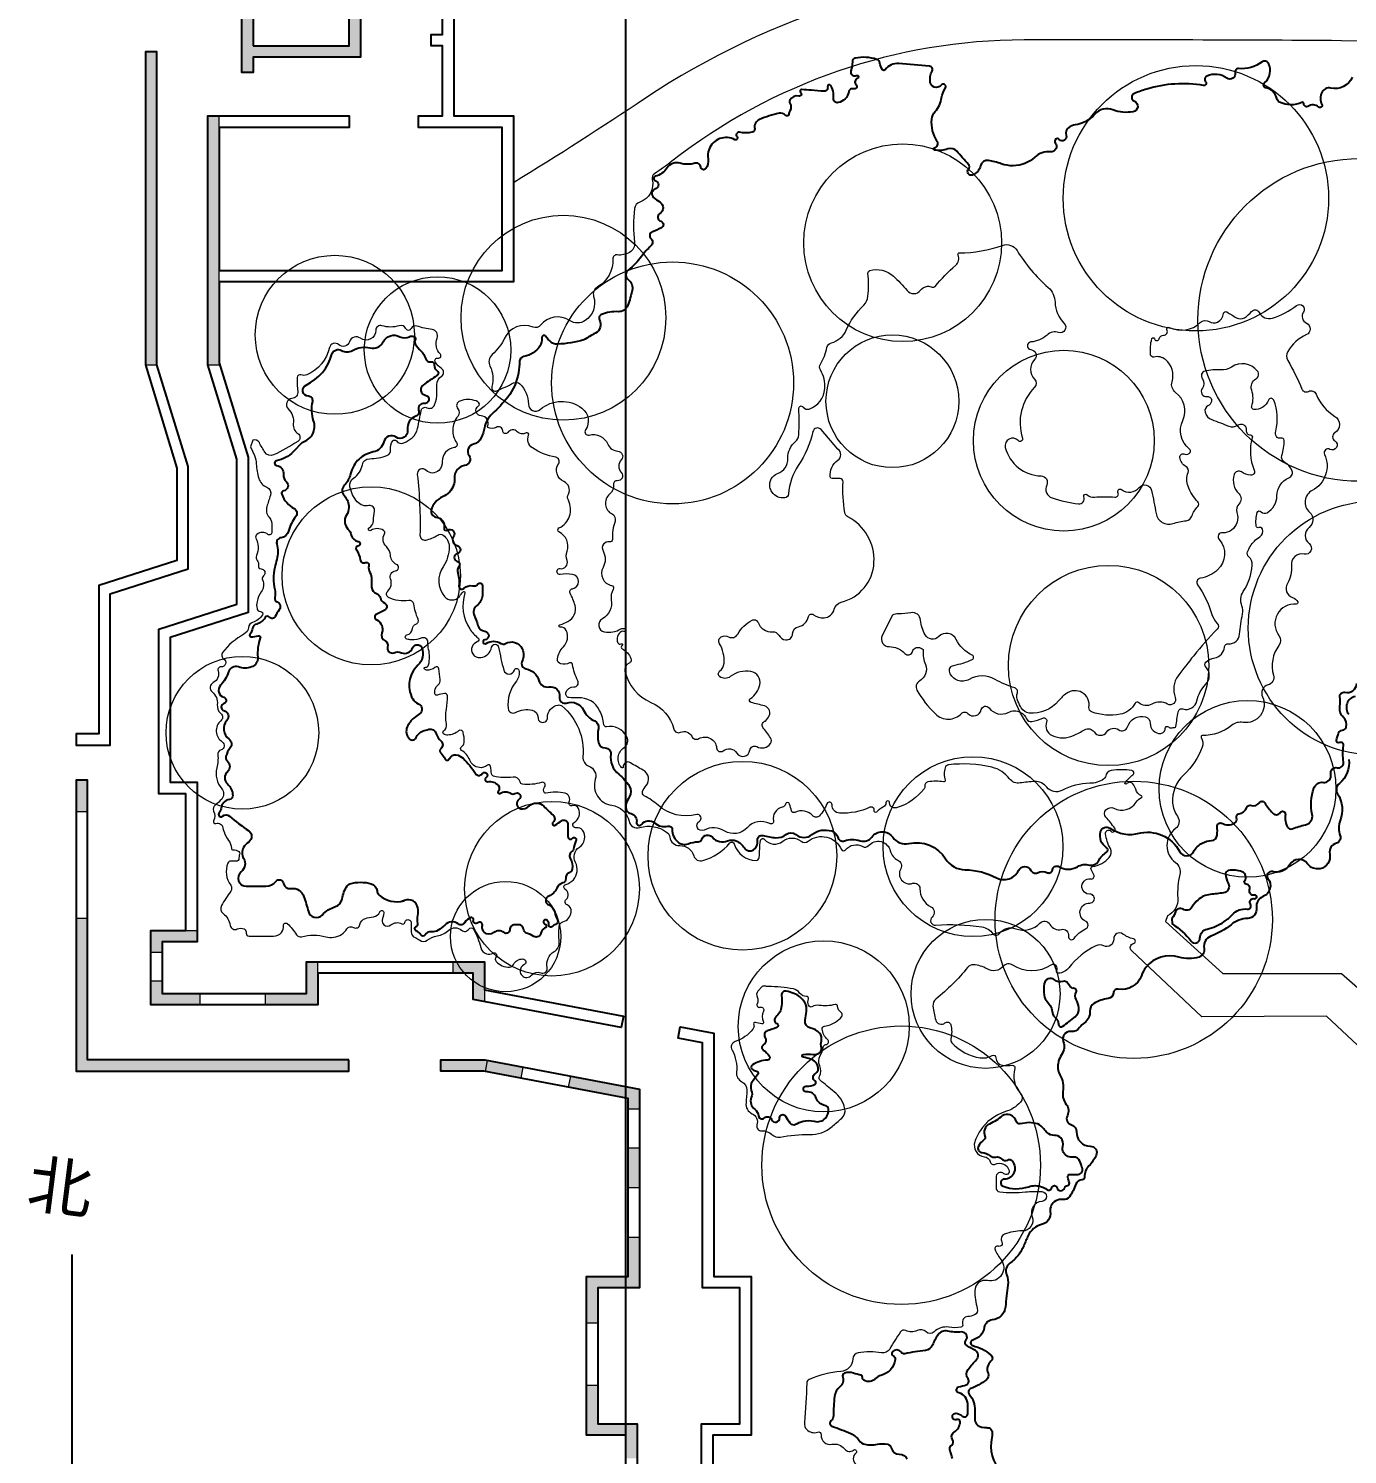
# Model space of a CAD drawing. Header units: millimetres. Extents: x 53631 to 681081, y 10060 to 293101.
# Drawn here: x 57729 to 85563, y 37081 to 67174 of the extents above; entities that cross this region are included whole.
import ezdxf

# ---------------------------------------------------------------- set-up
doc = ezdxf.new("R2010")
doc.units = ezdxf.units.MM
for name, color, linetype in [('archi', 7, 'Continuous'), ('rock', 30, 'Continuous'), ('water', 130, 'Continuous'), ('坐标系', 7, 'Continuous'), ('比例尺、指北针', 7, 'Continuous')]:
    doc.layers.add(name, color=color, linetype=linetype)
for name, color, linetype, lineweight in [('archiw', 255, 'Continuous', 0), ('plant', 90, 'Continuous', 0), ('road', 50, 'Continuous', 0)]:
    doc.layers.add(name, color=color, linetype=linetype, lineweight=lineweight)
doc.styles.get("Standard").update_dxf_attribs({"font": 'arial.ttf'})

msp = doc.modelspace()

# ---------------------------------------------------------------- hatches: boundary and pattern name
at = {"layer": 'archiw'}
h = msp.add_hatch(color=0, dxfattribs=at)
h.dxf.hatch_style = 1
h.paths.add_polyline_path([(64736, 71147), (64496, 71147), (64496, 70575), (62231, 70575), (62231, 70095), (62471, 70095), (62471, 70335), (64496, 70335), (64496, 66807), (62471, 66807), (62471, 69352), (62231, 69352), (62231, 66243), (62471, 66243), (62471, 66567), (64736, 66567)])
h = msp.add_hatch(color=0, dxfattribs=at)
h.dxf.hatch_style = 1
h.paths.add_polyline_path([(60436, 66682), (60196, 66682), (60196, 60080), (60436, 60080)])
h.paths.add_polyline_path([(61750, 65089), (61750, 65329), (61510, 65329), (61510, 60080), (61761, 60080), (61750, 60116), (61750, 61829), (61750, 62069)])
h = msp.add_hatch(color=0, dxfattribs=at)
h.dxf.hatch_style = 1
h.paths.add_polyline_path([(64492, 45411), (58975, 45411), (58975, 48402), (58735, 48402), (58735, 45171), (64492, 45171)])
h.paths.add_polyline_path([(61351, 46813), (60548, 46813), (60548, 47078), (60308, 47078), (60308, 46573), (61351, 46573)], flags=17)
h.paths.add_polyline_path([(63833, 47239), (63833, 47479), (63593, 47479), (63593, 46813), (62726, 46813), (62726, 46573), (63833, 46573)], flags=17)
h.paths.add_polyline_path([(67354, 47479), (66693, 47479), (66693, 47239), (67114, 47239), (67114, 46686), (67354, 46640), (67354, 46885)])
h.paths.add_polyline_path([(61288, 48137), (61048, 48137), (60308, 48137), (60308, 47684), (60548, 47684), (60548, 47897), (61288, 47897)], flags=17)
h.paths.add_polyline_path([(58975, 51311), (58735, 51311), (58735, 50648), (58975, 50648)])
h = msp.add_hatch(color=0, dxfattribs=at)
h.dxf.hatch_style = 1
h.paths.add_polyline_path([(70575, 22882), (70335, 22882), (70335, 21757), (70575, 21757)])
h.paths.add_polyline_path([(70575, 25216), (70335, 25216), (70335, 24057), (70575, 24057)], flags=17)
h.paths.add_polyline_path([(70575, 27613), (70575, 28053), (70335, 28053), (70335, 26436), (70575, 26436), (70575, 27201), (73843, 22639), (74986, 22229), (75067, 22455), (73995, 22839)])
h.paths.add_polyline_path([(76024, 22111), (75943, 21885), (77123, 21461), (77123, 21173), (77363, 21173), (77363, 21630)])
h.paths.add_polyline_path([(70575, 29494), (70335, 29494), (70335, 28936), (70575, 28936)])
h.paths.add_polyline_path([(70575, 31710), (70335, 31710), (70335, 30390), (70575, 30390)])
h.paths.add_polyline_path([(70575, 33938), (70335, 33938), (70335, 32653), (70575, 32653)])
h.paths.add_polyline_path([(70575, 36083), (70335, 36083), (70335, 34965), (70575, 34965)])
h.paths.add_polyline_path([(70575, 37726), (69745, 37726), (69745, 38541), (69505, 38541), (69505, 37486), (70335, 37486), (70335, 37003), (70575, 37003)])
h.paths.add_polyline_path([(69745, 40597), (70623, 40597), (70623, 41670), (70383, 41670), (70383, 40837), (69505, 40837), (69505, 39860), (69745, 39860)])
h.paths.add_polyline_path([(70623, 43555), (70383, 43555), (70383, 42714), (70623, 42714)])
h.paths.add_polyline_path([(70623, 44790), (69171, 45066), (69126, 44830), (70383, 44591), (70383, 44375), (70623, 44375)])
h.paths.add_polyline_path([(68167, 45257), (67417, 45399), (67372, 45163), (68122, 45021)])
h.paths.add_polyline_path([(67417, 45399), (67357, 45411), (66431, 45411), (66431, 45171), (67334, 45171), (67372, 45163)])

# ---------------------------------------------------------------- linework, layer by layer
at = {"layer": 'archi'}
for points in [[(66707, 72633), (66707, 65329), (67963, 65329), (67963, 65089), (67963, 61829), (67723, 61829), (61750, 61829), (61750, 60116), (62363, 58125), (62363, 54848), (60717, 54320), (60717, 51266), (61288, 51266), (61288, 47897), (60548, 47897), (60548, 46813), (63593, 46813), (63593, 47479), (67354, 47479), (67354, 46885), (70284, 46331), (70239, 46095), (67114, 46686), (67114, 47239), (63833, 47239), (63833, 46573), (60308, 46573), (60308, 48137), (61048, 48137), (61048, 51026), (60477, 51026), (60477, 54495), (62123, 55023), (62123, 58089), (61510, 60080), (61510, 65329), (64496, 65329), (64496, 65089), (61750, 65089), (61750, 62069), (67723, 62069), (67723, 65089), (65959, 65089), (65959, 65329), (66467, 65329), (66467, 66811), (66227, 66811), (66227, 67051), (66467, 67051), (66467, 69821)], [(71929, 28058), (71929, 37726), (72739, 37726), (72739, 40597), (71953, 40597), (71953, 45771), (71435, 45869), (71479, 46105), (72193, 45970), (72193, 40837), (72979, 40837), (72979, 37486), (72169, 37486), (72169, 28135)], [(70335, 18964), (70335, 37486), (69505, 37486), (69505, 40837), (70383, 40837), (70383, 44591), (67334, 45171), (66431, 45171), (66431, 45411), (67357, 45411), (70623, 44790), (70623, 40597), (69745, 40597), (69745, 37726), (70575, 37726), (70575, 27613)]]:
    msp.add_lwpolyline(points, dxfattribs=at)
for points in [[(62471, 66807), (64496, 66807), (64496, 70335), (62471, 70335), (62471, 70095), (62231, 70095), (62231, 70575), (64496, 70575), (64496, 71147), (64736, 71147), (64736, 66567), (62471, 66567), (62471, 66243), (62231, 66243), (62231, 69352), (62471, 69352)], [(60436, 60080), (60436, 66682), (60196, 66682), (60196, 60080), (60856, 57899), (60856, 55947), (59210, 55419), (59210, 52293), (58735, 52293), (58735, 52053), (58975, 52053), (59450, 52053), (59450, 55244), (61096, 55772), (61096, 57934)], [(64492, 45411), (58975, 45411), (58975, 51311), (58735, 51311), (58735, 45171), (64492, 45171)]]:
    msp.add_lwpolyline(points, close=True, dxfattribs=at)
at = {"layer": 'archiw'}
for p, q in [((61750, 65089), (61750, 65329)), ((61750, 61829), (61750, 62069)), ((60196, 60080), (60436, 60080)), ((61510, 60080), (61750, 60080)), ((58735, 50648), (58975, 50648)), ((58735, 48402), (58975, 48402)), ((61048, 48137), (61288, 48137)), ((60308, 47684), (60548, 47684)), ((63833, 47239), (63833, 47479)), ((66693, 47239), (66693, 47479)), ((60308, 47078), (60548, 47078)), ((61351, 46573), (61351, 46813)), ((62726, 46813), (62726, 46573)), ((67354, 46885), (67354, 46640)), ((67372, 45163), (67417, 45399)), ((68122, 45021), (68167, 45257)), ((69126, 44830), (69171, 45066)), ((70383, 44375), (70623, 44375)), ((70383, 43555), (70623, 43555)), ((70383, 42714), (70623, 42714)), ((70383, 41670), (70623, 41670)), ((69505, 39860), (69745, 39860)), ((69505, 38541), (69745, 38541))]:
    msp.add_line(p, q, dxfattribs=at)
at = {"layer": 'plant'}
for centre, radius in [((82363, 63592), 2800), ((76176, 62652), 2086), ((85814, 61025), 3406), ((69017, 61071), 2161), ((64193, 60711), 1678), ((71321, 59695), 2553), ((66360, 60390), 1545), ((75959, 59308), 1401), ((79577, 58476), 1907), ((64962, 55623), 1880), ((86150, 54521), 2680), ((80522, 53731), 2113), ((62242, 52312), 1611), ((83454, 51129), 1866), ((77659, 49908), 1897), ((72794, 49717), 1991), ((81052, 48365), 2925), ((68775, 49021), 1844), ((67797, 48011), 1164), ((77926, 46801), 1571), ((74510, 46116), 1804), ((76145, 43185), 2939)]:
    msp.add_circle(centre, radius, dxfattribs=at)
at = {"layer": 'road'}
for points in [[(79971, 72633), (79971, 68843, -0.270772), (79735, 68439, 0.147858), (70747, 65702, -0.009915), (67963, 63920, 7.166495)], [(91639, 66878), (85438, 66918, 0.001953), (78741, 66935, 0.16663), (71308, 64375, -0.019761), (70938, 64110, 0.318584), (70892, 63991, -0.392049), (70629, 63513, 0.291871), (70518, 63375, 0.05651), (70518, 62660, -0.296688), (70413, 62450, -0.167941), (70150, 62398, 0.472946), (70059, 62313, -0.287357), (69737, 61722, 0.353896), (69655, 61517, -0.33287), (69476, 61010, -0.302516), (69148, 61010, 0.388648), (68536, 60915, -0.332624), (68376, 60874, 0.39887), (67775, 60641, -0.100308), (67515, 60293, 0.336141), (67467, 60047, -0.182873), (67507, 59622, 0.627319), (67613, 59529, 0.019212), (67966, 59695, -0.32457), (68099, 59675, -0.20003), (68279, 59249, 0.637971), (68525, 59136, -0.352088), (69409, 59161, -0.399698), (69484, 58703, 0.691549), (69558, 58596, -0.36663), (69953, 58404, 0.279413), (70166, 58255, -0.632356), (70239, 58073, 0.393717), (70239, 57804, -0.694526), (70153, 57632, 0.477003), (70076, 57557, -0.246339), (69992, 57346, 0.536297), (70043, 56929, -0.370815), (70106, 56778, 0.08756), (70051, 56390, -0.48104), (69992, 56340, 0.631259), (69853, 56150, -0.251667), (69853, 55797, 0.504379), (70030, 55422, -0.525373), (70068, 55334, 0.189208), (70028, 55117, -0.326895), (69839, 54719, 0.699417), (69879, 54442, 0.190237), (70230, 54503, -0.28066), (70318, 54503, -0.905694), (70292, 54448, -1.124803)], [(74809, 58296), (74453, 58711, 0.614902), (74282, 58669, -0.090195), (73973, 57953, 0.128652), (73766, 57351, -0.356644), (73690, 57270, -0.284295), (73417, 57395, -0.096613), (73375, 57496, -0.374483), (73537, 57783, 0.327132), (73754, 58101, -0.231562), (73915, 58460, 0.210046), (73984, 58600, 0.024024), (73984, 59155, -0.757617), (74077, 59186, 0.338651), (74203, 59144, 0.302169), (74533, 59576, 0.149473), (74440, 59971, -0.27031), (74440, 60092, 0.076463), (74579, 60445, -0.279783), (74672, 60542, 0.229641), (74987, 60811, -0.100331), (75354, 61335, 0.183657), (75444, 61523, 0.042285), (75444, 62009, -0.35507), (75482, 62065, -0.264389), (75980, 61950, -0.036498), (76268, 61645, 0.490059), (76550, 61651, -0.218825), (76702, 61734, -0.121576), (76800, 61717, 0.332943), (76859, 61731, -0.038911), (77296, 62177, 0.326432), (77345, 62395, -0.540164), (77375, 62441, 0.08642), (78283, 62598, -0.353808), (78589, 62491, 0.072939), (79247, 61710, -0.208263), (79391, 61399, 0.193921), (79584, 60952, -0.784992), (79468, 60760, 0.263982), (79222, 60706, -0.163446), (78882, 60559, 0.919943), (78882, 60397, -0.635696), (78959, 60189, 0.409633), (78959, 59773, -0.409633), (78959, 59603, 0.279081), (78705, 58532, -0.803791), (78612, 58478, 0.778822), (78342, 58332, 0.336789), (79096, 57732, -0.547258), (79215, 57538, 0.453429), (79328, 57269, 0.048929), (79885, 57142, 0.571199), (80002, 57293, -0.795811), (80065, 57337, 0.207011), (80222, 57284, -0.038706), (80656, 57284, 0.593653), (80720, 57381, -0.80194), (80793, 57445, 0.396159), (81169, 57489, -0.620716), (81428, 57425, -0.010308), (81526, 56937, 0.454101), (81879, 56726, -0.046978), (82161, 56788, 0.282015), (82278, 56882, -0.10302), (82403, 57086, 0.39784), (82403, 57187, -0.101679), (82200, 57516, -0.17782), (82200, 57806, 0.371259), (82153, 57931, -0.255531), (82027, 58126, -0.580398), (82129, 58194, 0.399049), (82242, 58229, 0.369378), (82229, 58298, -0.348474), (82087, 58905, 0.360263), (81936, 59495, -0.321166), (81861, 59721, 0.304422), (81722, 60187, 0.239106), (81479, 60242, -0.458628), (81409, 60291, -0.086175), (81433, 60628, -0.781275), (81488, 60628, 0.781275), (81588, 60628, -0.341682), (81683, 60703, 0.555574), (81753, 60818, -0.723654), (81803, 60868, 0.320203), (82457, 60969, -0.347021), (82646, 60988, 0.2573), (82817, 60978, 0.257402), (82946, 61157, -0.547987), (83019, 61192, 0.003725), (83221, 61069, 0.2765), (83388, 61069, 0.08972), (83540, 61202, -0.552911), (83701, 61183, 0.369354), (83977, 61062, 0.095202), (84487, 61329, -0.866976), (84633, 61191, 0.472961), (84698, 60957, -0.650118), (84698, 60714, 0.158023), (84301, 60358, 0.26924), (84301, 60171, -0.033725), (84601, 59564, 0.446912), (84738, 59516, -0.445345), (84900, 59459, 0.153921), (85297, 58989, -0.551035), (85297, 58641, 0.551035), (85297, 58471, -0.970916), (85192, 58293, 0.723405), (85079, 58188, -0.398303), (84819, 57427, 0.523245), (84763, 56965, -0.468236), (84752, 56645, 0.489112), (84752, 56304, -0.800352), (84647, 56081, 0.516846), (84379, 55839, -0.168585), (84296, 55464, 0.481552), (84404, 55166, -0.193697), (84512, 55073, -0.591414), (84482, 55027, 0.650197), (84116, 54364, -0.336718), (84116, 54153, 0.239981), (84003, 53526, -0.426522), (83887, 53321, 0.469235), (83769, 53071, -0.601164), (83361, 52532, 0.213045), (83117, 52467, -0.175086), (82499, 52253, 0.58588), (82476, 52213, -0.223508), (82496, 52009, -0.121298), (82107, 51422, 0.230133), (81873, 50828, 0.134553), (81974, 50550, -0.406419), (81932, 50289, 0.502205), (81932, 49574, -0.299662), (82024, 49320, 0.074986), (81982, 48823, -0.309397), (81763, 48451), (81722, 48326), (82929, 47235), (85435, 47235), (87200, 45687, 0.398866)], [(62460, 58489), (62413, 58348), (62495, 58161, -0.091895), (62536, 57985, 0.062772), (62588, 57681, 0.22348), (62758, 57494, -0.396323), (62834, 57324, 0.012869), (62758, 57084, 0.24957), (62805, 56862, -0.203935), (62864, 56669, 0.054013), (62864, 56546, -0.655081), (62782, 56499, 0.331965), (62547, 56499, 0.361426), (62528, 56418, -0.213803), (62541, 56052, 0.264771), (62555, 55949, -0.213272), (62580, 55840, 0.461815), (62636, 55771, -0.694306), (62687, 55621, 0.338935), (62667, 55539, -0.266323), (62641, 55287, 0.104354), (62551, 55081, 0.103013), (62551, 54930, 0.357777), (62623, 54872, -0.581409), (62665, 54801, -0.193437), (62458, 54640, 0.304779), (62372, 54537, -0.244959), (62274, 54391, 0.103789), (61824, 54005, 0.437613), (61847, 53875, -0.768388), (61791, 53703, 0.534751), (61730, 53622, -0.377437), (61629, 53371, 0.541328), (61606, 53173, -0.252439), (61713, 52909, 0.246597), (61789, 52717, -0.457117), (61789, 52567, 0.49837), (61819, 52119, -0.645412), (61792, 51950, 0.362108), (61725, 51852, -0.084628), (61702, 51570, 0.245103), (61806, 51132, -0.372254), (61806, 50914, -0.060378), (61672, 50793, 0.357971), (61636, 50660, -0.213713), (61636, 50455, 0.641079), (61685, 50399, -0.446434), (61832, 50308, 0.116648), (61950, 50040, -0.148673), (62010, 49873, 0.417319), (62044, 49843, -0.181167), (62169, 49805, -0.311217), (62185, 49758, 0.069693), (62167, 49640, -0.389743), (62131, 49602, -0.037033), (62000, 49602, 0.328969), (61936, 49561, 0.254991), (61995, 49093, -0.323155), (61995, 48966, 0.025779), (61800, 48664, 0.378651), (61835, 48496, -0.194971), (61984, 48248, 0.508983), (62133, 48171, -0.238395), (62279, 48171, -0.315113), (62325, 48084, 0.447554), (62383, 48019, 0.002919), (62560, 48019, -0.002919), (62901, 48019, 0.234071), (63067, 48099, 0.18826), (63109, 48244, -0.697839), (63193, 48283, -0.057482), (63382, 48049, 0.334858), (63493, 48007, -0.14293), (64000, 48007, 0.219507), (64334, 48057, 0.101375), (64449, 48171, -0.39923), (64588, 48203, 0.522758), (64722, 48264, -0.279141), (64837, 48395, -0.050752), (65006, 48429, 0.285676), (65141, 48533, -0.912475), (65225, 48510, -0.011464), (65194, 48356, 0.284266), (65229, 48257, 0.355658), (65375, 48257, -0.301376), (65609, 48280, 0.522756), (65671, 48311, -0.530771), (65767, 48360, -0.264695), (65804, 48299, -0.011599), (65804, 48113, 0.318098), (65888, 47988, -0.070343), (65985, 47934, 0.333055), (66142, 47934, -0.11836), (66355, 48026, 0.139851), (66598, 48144, -0.38072), (66867, 48144, 0.473945), (67019, 48168, -0.57442), (67116, 48168, -0.073758), (67273, 47777, 0.266563), (67394, 47648, 0.202448), (67531, 47663, -0.834836), (67597, 47582, 0.369557), (67597, 47488, 0.232546), (67882, 47366, 0.274904), (67964, 47420, -0.300661), (68160, 47538, -0.793318), (68184, 47413, 0.295561), (68102, 47287, 0.203267), (68143, 47188, 0.437321), (68345, 47198, -0.329598), (68537, 47244, 0.606966), (68674, 47358, -0.324831), (68823, 47695, 0.298713), (68929, 47906, -0.058375), (68929, 48227, -0.297578), (69007, 48321, 0.287471), (69183, 48525, 0.346868), (69097, 48678, -0.53179), (69074, 48791, 0.469743), (69050, 49014, -0.646984), (69066, 49110, 0.307476), (69306, 49385, 0.153734), (69270, 49577, -0.390219), (69353, 49896, 0.434495), (69419, 50260, 0.300336), (69292, 50306, -0.855572), (69245, 50420, 0.377148), (69336, 50714, 0.379072), (69205, 50773, -0.658214), (69138, 50852, 0.475636), (69055, 51034, 0.127858), (68646, 51034, -0.289616), (68620, 51043, -0.363622), (68620, 51167, 0.7491), (68556, 51264, -0.10905), (68152, 51229, -0.310087), (68102, 51274, 0.384823), (67953, 51376, -0.092408), (67544, 51396, -0.311876), (67499, 51446, -0.00617), (67481, 51602, 0.619049), (67412, 51628, -0.22717), (67244, 51576, -0.268971), (67040, 51737, 0.166183), (66866, 51941, -0.569428), (66866, 52016, 0.248117), (66922, 52107, 0.083592), (66899, 52323, 0.553382), (66806, 52351, -0.177549), (66579, 52263, -0.159105), (66489, 52291, -0.519902), (66489, 52351, 0.300483), (66549, 52504, -0.102341), (66548, 52812, 0.062804), (66568, 53090, 0.427215), (66508, 53142, 0.07142), (66358, 53105, -0.467537), (66306, 53134, -0.282019), (66374, 53324, 0.260634), (66419, 53433, 0.000819), (66391, 53660, 0.600092), (66306, 53692, -0.196934), (66127, 53631, -0.184971), (66083, 53652, -0.690537), (66103, 53696, 0.371345), (66173, 53749, 0.108647), (66173, 54072, -0.056185), (66158, 54222, 0.531438), (66027, 54312, -0.103826), (65810, 54275, -0.045249), (65714, 54288, -0.801332), (65714, 54377, 0.331123), (65830, 54512, -0.305137), (65904, 54606, 0.43798), (65950, 54707, -0.057435), (65857, 55032, 0.418827), (65754, 55104, -0.166762), (65327, 55169, -0.51508), (65309, 55299, 0.301593), (65369, 55561, -0.487748), (65473, 55730, 0.756327), (65495, 55866, -0.275765), (65367, 56054, 0.190539), (65280, 56242, -0.343925), (65240, 56510, 0.40234), (65222, 56582, 0.284426), (64953, 56582, -1.020406), (64919, 56640, 0.265396), (65008, 56789, -0.042845), (65030, 56989, 0.538265), (64911, 57105, -0.274234), (64667, 57186, -0.132277), (64512, 57505, -0.307029), (64593, 57691, 0.216234), (64774, 57969, -0.371083), (64922, 58096, 0.094756), (65302, 58167, 0.351398), (65369, 58285, -0.203511), (65416, 58471, -0.49801), (65492, 58471, 0.342706), (65648, 58429, 0.07889), (65825, 58539, 0.165623), (65939, 58733, 0.002643), (66015, 59112, -0.501109), (66138, 59171, 0.440799), (66298, 59230, 0.104064), (66346, 59488, -0.012543), (66346, 59657, -0.245942), (66447, 59840, 0.53964), (66447, 59996, -0.11467), (66312, 60138, -0.667289), (66373, 60219, 0.754174), (66420, 60300, -0.291035), (66352, 60639, 0.485619), (66244, 60822, -0.049223), (65925, 60896, 0.391362), (65803, 60842, -0.658058), (65688, 60842, 0.388697), (65553, 60903, -0.160794), (65187, 60903, 0.516518), (65058, 60808, -0.618867), (64733, 60639, 0.508697), (64502, 60564, -0.54323), (64272, 60503, 0.577525), (64082, 60443, -0.246678), (63601, 59867, -0.184214), (63479, 59864, 0.498884), (63399, 59810, 0.048733), (63410, 59518, -0.430261), (63288, 59365, 0.640788), (63208, 59145, -0.232261), (63317, 58831, 0.286672), (63413, 58626, -0.543235), (63413, 58462, -0.032591), (62901, 58176, -0.383884), (62716, 58231, -0.017006), (62600, 58436, 0.380301), (62460, 58489, -10.644776)], [(75961, 54796), (75744, 54362, 0.561224), (75889, 54130, -0.213572), (76222, 53986, 0.599759), (76384, 54027, -0.434245), (76530, 54109, -0.039959), (76588, 54085, -0.306719), (76611, 54045, 0.120288), (76655, 53754, -0.383428), (76531, 53404, 0.419869), (76476, 53213, 0.070774), (76866, 52709, 0.20403), (77149, 52599, 0.194343), (77415, 52717, -0.423524), (77551, 52717, 0.604117), (77834, 52800, -0.652516), (78000, 52836, 0.372861), (78404, 52743, -0.248712), (78663, 52743, -0.170561), (78788, 52608, 0.360614), (78904, 52549, 0.040805), (79135, 52621, -0.661826), (79214, 52542, 0.402426), (79330, 52254, 0.215203), (79780, 52254, 0.02457), (80016, 52375, -0.391755), (80218, 52329, 0.527822), (80483, 52329, -0.417841), (80737, 52375, 0.506889), (80921, 52437, -0.402704), (81303, 52645, -0.346626), (81401, 52512, 0.440334), (81621, 52298, 0.414529), (81714, 52402, -0.678637), (81784, 52435, 0.227503), (81843, 52416, -0.035382), (81920, 52421, 0.379725), (81943, 52442, -0.013511), (81990, 52753, -0.452775), (82091, 52815, 0.440942), (82385, 52985, -0.138712), (82572, 53335, 0.402846), (82572, 53703, -0.422316), (82575, 53801, -0.14088), (82761, 53893, 0.339535), (82966, 54118, -0.41588), (83053, 54191, 0.421563), (83287, 54392, -0.040944), (83350, 54822, 0.155956), (83336, 54990, -0.246627), (83364, 55291, 0.124534), (83554, 55849, 0.242162), (83479, 56028, -0.318324), (83453, 56128, -0.103698), (83598, 56355, -0.057198), (83714, 56449, 0.364564), (83766, 56611, 0.412744), (83694, 56641, -0.49005), (83638, 56674, -0.105806), (83659, 56959, -0.591147), (83743, 56978, 0.35439), (83867, 56957, 0.270218), (84075, 57312, -0.300231), (84326, 57691, 0.422684), (84391, 57857, 0.165405), (84240, 58016, -0.363333), (84179, 58164, 0.082912), (84225, 58483, 0.479882), (84160, 58532, -0.147275), (84094, 58536, -0.190205), (84064, 58562, -0.18082), (84051, 58677, 0.154522), (84006, 59332, 0.686496), (83893, 59331, -0.329609), (83589, 59135, -0.494585), (83542, 59204, 0.166661), (83542, 59543, -0.356972), (83631, 59781, 0.456885), (83662, 59946, 0.390247), (83115, 60031, -0.166573), (82885, 59969, 0.076045), (82558, 59942, 0.542186), (82500, 59781, -0.337175), (82500, 59581, 0.665676), (82600, 59408, -0.528175), (82692, 59304, -0.215814), (82619, 59212, 0.345899), (82558, 59077, 0.254028), (82700, 58920, -0.015172), (83058, 58781, 0.26666), (83246, 58804, -0.669502), (83427, 58697, 0.451812), (83512, 58597, -0.494356), (83554, 58539, 0.175222), (83596, 57855, -0.580903), (83516, 57747, -0.113613), (83327, 57816, 0.500799), (83169, 57759, 0.279486), (83274, 57354, -0.421856), (83274, 57144, 0.288571), (83229, 56959, -0.320532), (83116, 56587, -0.190914), (82928, 56533, 0.683611), (82855, 56390, -0.411971), (82821, 55750, -0.143829), (82458, 55575, 0.553396), (82399, 55433, -0.081958), (82702, 54811, 0.119376), (82816, 54615, -0.401735), (82816, 54501, 0.019611), (82317, 53938, 0.014057), (81988, 53512, 0.253787), (81927, 53057, -0.694692), (81768, 52916, 0.251621), (81435, 52916, -0.312671), (81154, 52948, 0.480966), (81083, 52936, -0.226172), (80763, 52702, -0.133103), (80164, 52751, -0.363588), (80108, 52847, 0.316073), (79959, 53161, 0.295087), (79632, 53141, 0.061098), (79468, 52988, -0.243337), (78849, 52727, -0.251488), (78680, 52835, -0.015868), (78608, 52976, -0.190737), (78596, 53157, 0.416986), (78543, 53257, -0.05367), (78125, 53438, 0.263533), (77578, 53438, -0.460503), (77168, 53586, -0.468624), (77253, 53735, 0.061053), (77643, 53856, 0.647403), (77643, 53952, -0.177475), (77305, 54282, 0.521267), (76939, 54342, -0.49648), (76652, 54378, -0.111926), (76555, 54688, 0.445899), (76350, 54845, -0.049437), (76088, 54822, 0.107584), (75961, 54796, 1.895466)], [(73284, 52560), (73343, 52638, 0.527448), (73263, 52878, 0.015505), (72979, 52949, -0.653156), (72963, 53032, 0.183348), (73161, 53324, 0.435712), (72973, 53607, 0.208486), (72539, 53497, -0.342909), (72314, 53497, -0.489304), (72314, 53612, 0.210988), (72407, 53784, 0.157912), (72310, 54190, -0.431397), (72349, 54336, -0.24992), (72500, 54336, 0.408555), (72696, 54394, -0.146797), (72999, 54688, -0.454211), (73124, 54639, 0.338514), (73428, 54443, -0.292154), (73562, 54371, 0.239669), (73709, 54273, 0.443994), (73852, 54398, -0.349608), (73977, 54550, 0.302064), (74187, 54764, -0.561806), (74294, 54804, 0.189167), (74518, 54737, 0.322483), (74732, 54920, -0.279678), (74879, 55067, 0.332133), (75571, 55906, 0.292514), (75019, 56870, -0.237459), (74954, 56960, -0.052861), (74920, 57609, 0.433728), (74856, 57677, -0.006083), (74686, 57677, -0.379396), (74647, 57713, -0.277255), (74809, 58064, 0.529343), (74809, 58296, 13.945462)], [(70292, 54448, 0.285031), (70244, 54449, 0.37771), (70165, 54211, 0.451941), (70236, 54188, -1.007981), (70256, 54152, 0.585449), (70256, 54085, -0.161223), (70443, 53880, -0.427801), (70404, 53784, 0.372595), (70313, 53611, 0.23903), (70865, 52954, -0.235296), (71345, 52391, 0.472565), (71491, 52322, -0.415047), (71724, 52237, 0.440921), (71877, 52189, -0.554677), (72249, 51993, 0.604405), (72388, 51931, -0.446682), (72677, 51883, 0.701703), (72952, 51945, -0.524978), (73096, 52019, 0.371593), (73389, 52084, 0.330909), (73389, 52207, -0.000866), (73228, 52425, -0.567923), (73284, 52560, -1.151348)], [(86429, 45110), (85122, 46332), (82490, 46315), (81005, 47716, -0.600126), (81046, 47863, 0.798341), (81046, 47964, -0.10186), (80824, 48064, 0.636213), (80629, 47957, -0.57391), (80421, 47816, 0.227271), (80253, 47816, 0.117831), (79683, 47353, -0.223988), (79461, 47239, -0.555963), (79426, 47292, 0.284652), (79413, 47392, 0.384211), (79305, 47408, -0.299296), (78501, 47408, 0.373027), (78298, 47381, -0.358239), (77959, 47327, 0.118576), (77669, 47415, 0.242225), (77547, 47361, -0.054154), (76877, 46692, 0.259881), (76816, 46541, 0.036697), (76874, 46249, 0.546486), (77067, 46189, -0.552928), (77192, 46149, -0.12566), (77192, 45854, 0.254856), (77213, 45769, 0.170666), (77812, 45453, 0.164085), (78064, 45499, -0.575333), (78144, 45451, 0.396063), (78286, 45296, 0.037941), (78489, 45296, -0.527986), (78543, 45229, 0.266637), (78663, 44701, -0.391205), (78663, 44515, -0.132168), (78346, 44316, 0.175717), (77809, 43909, 0.06472), (77699, 43679, 0.472616), (77898, 43365, -0.311729), (78022, 43255, 0.479547), (78126, 43207, -0.466967), (78422, 43076, -0.755299), (78312, 43007, 0.6833), (78146, 42924, -0.040885), (78148, 42716, 0.404577), (78226, 42623, 0.052563), (78767, 42623, -0.042108), (79115, 42630, -0.938619), (79115, 42422, 0.507381), (78907, 42096, -0.533478), (78698, 41798, 0.100149), (78325, 41729, 0.458938), (78269, 41564, -0.710536), (78195, 41477, 0.673119), (78125, 41403, 0.05723), (78251, 41194, -0.707016), (77965, 40750, 0.484322), (77697, 40538, 0.072199), (77751, 40164, -0.367078), (77691, 40026, -0.104177), (77549, 39991, 0.503695), (77442, 39835, -0.46683), (77400, 39766, -0.080835), (77151, 39767, 0.240352), (76838, 39668, -0.409554), (76670, 39668, 0.327846), (76480, 39696, -0.249909), (76240, 39696, 0.389819), (76128, 39667, 0.008535), (75902, 39304, -0.308795), (75730, 39225, 0.083632), (75235, 39225, 0.360566), (75124, 39097, -0.388105), (74872, 38832, 0.087382), (74205, 38665, 0.289485), (74152, 38587, -0.01833), (74101, 37753, 0.219187), (74152, 37607, 0.29497), (74380, 37553, -0.542458), (74457, 37494, 0.498734), (74682, 37296, -0.287902), (74948, 37197, 0.420927), (75138, 37174, -1.012023), (75189, 37109, 0.494427), (75189, 36876, 0.027934)], [(73212, 46955), (73123, 46857, 0.307235), (73105, 46733, -0.231066), (73105, 46590, 0.664746), (73167, 46519, -0.659131), (73238, 46439, 0.222855), (73238, 46208, -0.611475), (73206, 46166, -0.017626), (73067, 46198, 0.635431), (73032, 46156, -0.136738), (73039, 46114, -0.143127), (73014, 46055, -0.144235), (72644, 45797, 0.47124), (72575, 45615, -0.157987), (72669, 45149, 0.320781), (72781, 44948, -0.29735), (72887, 44775, -0.018245), (72870, 44499, 0.320204), (72999, 44272, -0.37912), (73101, 44040, 0.530309), (73203, 43910, -0.213956), (73418, 43831, 0.246337), (73588, 43780, -0.055162), (74210, 43831, 0.187882), (74686, 44001, -0.001838), (74889, 44176, 0.277809), (74957, 44379, 0.174762), (74731, 44736, -0.015927), (74437, 44979, -0.348011), (74422, 45062, 0.238167), (74427, 45283, -0.251129), (74437, 45498, 0.099817), (74500, 45674, -0.333351), (74557, 45731, 0.64277), (74589, 45841, -0.193188), (74478, 46059, -0.408011), (74528, 46121, 0.115995), (74759, 46204, 0.084819), (74891, 46326, 0.432819), (74877, 46412, -0.233922), (74803, 46542, 0.473427), (74754, 46577, -0.102185), (74412, 46559, 0.173552), (74272, 46532, -0.464941), (74189, 46561, -0.184998), (74189, 46694, 0.545621), (74150, 46747, -0.263246), (74002, 46819, 0.199213), (73870, 46905, 0.044035), (73339, 46955, -0.075724), (73269, 46966, 0.25445), (73212, 46955, 2.450872)]]:
    msp.add_lwpolyline(points, format="xyb", dxfattribs=at)
msp.add_lwpolyline([(66871, 59327, -0.013167), (66831, 59312, 0.525286), (66787, 59151, -0.364046), (66787, 58988, 0.172894), (66681, 58704, 0.157091), (66762, 58439, -0.566972), (66713, 58330, 0.389044), (66461, 58037, -0.204807), (66388, 57850, -0.418989), (66120, 57850, 0.71343), (65933, 57761, -0.034918), (65989, 56485, 0.472168), (66111, 56379, 0.11465), (66364, 56485, -0.323159), (66477, 56485, -0.24178), (66606, 56233, -0.148811), (66478, 55817, 0.329863), (66505, 55190, 0.477179), (66821, 55190, 0.00538), (66898, 55288, -0.847094), (66940, 55265, 0.233695), (67041, 54503, 0.074743), (67214, 54312, -0.600602), (67198, 54229, 0.490218), (67102, 53977, 0.297762), (67271, 53897, 0.326136), (67501, 54118, -0.838729), (67650, 54118, 0.022843), (67759, 53636, 0.76374), (67983, 53636, -0.76374), (68074, 53636, -0.243423), (68024, 53404, 0.201223), (67850, 52823, 0.534109), (68008, 52740, -0.179459), (68357, 52789, -0.358705), (68481, 52632, 1.020386), (68681, 52632, -0.37719), (68905, 52897, -0.074245), (68944, 52897, -0.138108), (68987, 52878, -0.245664), (69430, 51807, 0.336317), (69555, 51606, -0.396717), (69689, 51332, 0.463702), (70038, 50781, -0.314635), (70401, 50445, 0.437514), (70629, 50311, -0.233331), (71194, 50217, -0.203792), (71260, 50108, 0.380485), (71471, 49930, -0.33794), (71768, 49716, 0.414783), (71959, 49614, 0.142184), (72530, 49986, -0.593805), (72622, 49966, 0.326666), (73081, 49617, 0.411251), (73150, 49683, -0.017777), (73173, 50035, -0.663472), (73259, 50062, 0.406386), (73648, 50022, -0.348526), (74031, 50022, 0.348526), (74179, 50022, -0.488575), (74885, 49851, 0.564854), (74972, 49840, -0.376039), (75334, 49910, 0.361743), (75454, 49930, -0.612389), (75915, 49817, 0.233918), (76074, 49625, -0.44343), (76134, 49442, 0.689149), (76387, 49135, -0.516192), (76539, 49024, 0.285748), (76773, 48639, -0.537266), (76799, 48423, 0.729338), (76870, 48251, -0.059256), (77847, 48214, -0.197552), (78081, 48072, 0.505801), (78213, 48072, -0.333835), (78561, 48177, 0.298337), (79072, 48295, -0.507733), (79283, 48267, 0.346526), (79526, 48163, -0.557571), (79673, 48024, 0.814791), (79794, 47973, -0.138589), (80037, 48172, 0.654377), (80037, 48336, -0.827458), (80123, 48717, 1.035994), (80123, 48907, -0.384933), (79959, 49046, -0.506639), (80145, 49226, 0.617823), (80210, 49315, 0.00087), (80153, 49427, -0.50902), (80183, 49489, 0.169541), (80536, 49682, 0.316535), (80559, 49868, -0.08542), (80455, 50178, -0.743133), (80570, 50233, 0.939495), (80651, 50298, 0.028693), (80466, 50532, -0.380265), (80466, 50685, -0.338612), (80635, 50718, 0.384358), (81104, 50848, -0.149899), (81218, 50946, 0.655239), (81218, 50979, -0.221258), (81093, 51121, 0.097157), (81033, 51235, 0.479536), (80902, 51235, -0.988227), (80871, 51259, -0.061732), (81036, 51427, 0.657038), (81012, 51516, 0.072632), (80577, 51516, 0.33141), (80460, 51399, -0.218885), (80416, 51331, -0.137895), (80128, 51245, 0.117471), (79535, 51094, -0.172149), (79367, 51071, -0.181772), (79216, 51165, 0.243548), (78966, 51283, 0.030666), (78655, 51252, -0.276804), (78432, 51341, 0.17337), (78059, 51584, 0.089041), (77144, 51635, 0.302086), (77072, 51574, 0.138773), (77072, 51310, -0.553403), (77040, 51275, 0.087838), (76709, 51275, 0.412265), (76644, 51182, -0.20985), (76631, 51131, -0.15338), (76063, 50736, -0.115338), (75981, 50730, -0.390051), (75901, 50831, 1.075729), (75821, 50831, -0.302606), (75775, 50751, 0.080228), (75622, 50639, -0.766085), (75573, 50667, 0.632532), (75486, 50740, -0.118864), (74844, 50615, -0.419315), (74687, 50789, 0.850692), (74579, 50813, -0.090078), (74419, 50559, -0.439706), (74283, 50559, 0.331397), (73899, 50632, -0.46718), (73830, 50664, -0.005901), (73791, 50806, 0.776341), (73704, 50806, -0.288025), (73634, 50740, 0.421685), (73450, 50455, -0.639029), (73373, 50395, 0.341852), (72892, 50308, -0.359887), (72421, 50238, 0.253215), (71985, 50259, -0.962792), (71886, 50447, 0.86851), (71831, 50584, -0.244482), (71015, 50781, 0.055572), (70722, 50984, -0.37505), (70689, 51074, -0.08791), (70762, 51197, 0.478752), (70701, 51522, -0.016805), (70430, 51680, 0.610371), (70278, 51590, -0.700465), (70246, 51576, -0.468667), (70297, 51998, 0.38554), (70357, 52226, 0.328386), (69926, 52440, -0.433258), (69869, 52482, 0.087414), (69781, 52785, 0.299076), (69325, 53052, -0.035821), (69136, 53056, -0.45934), (69068, 53152, -0.357671), (69240, 53280, 0.57599), (69322, 53406, -0.080088), (69210, 53752, 0.499854), (69146, 53786, -0.170199), (68962, 53768, -0.379013), (68892, 53869, -0.166386), (69016, 54128, 0.308017), (69078, 54471, 0.332553), (68955, 54539, -0.919505), (68944, 54592, 0.044771), (69112, 54661, 0.349186), (69262, 54996, 0.062242), (69159, 55257, -0.5181), (69206, 55352, 0.852497), (69206, 55654, 0.079624), (68951, 55654, -1.173024), (68951, 55776, 0.568996), (69093, 55946, -0.171417), (69093, 56144, 0.385696), (68923, 56549, -0.635989), (68923, 56634, 0.426408), (69121, 57218, -0.24436), (69121, 57350, 0.436164), (69027, 57613, -0.467067), (68914, 57990, 0.541599), (68854, 58127, -0.107541), (68362, 58324, -0.359931), (68283, 58592, 0.71784), (68231, 58639, -0.336469), (68044, 58665, 0.462211), (67841, 58649, -0.719651), (67736, 58681, 0.574226), (67600, 58757, -0.274603), (67424, 58757, -0.384855), (67418, 58777, 0.537408), (67280, 59001, -0.722648), (67220, 59206, 0.57115), (67214, 59296, 0.186515)], format="xyb", close=True, dxfattribs=at)
at = {"layer": 'rock'}
for points in [[(85665, 66148, -0.362066), (85213, 65917, 0.349457), (85022, 65824, 0.227421), (85022, 65570, -0.821044), (84953, 65518, 0.355893), (84728, 65528, -0.32913), (84674, 65528, -0.226039), (84640, 65592, 0.535508), (84602, 65615, -0.230984), (84131, 65621, -0.226773), (84069, 65701, 0.299382), (83846, 65920, -0.629083), (83817, 66033, 0.356469), (83893, 66441, 0.457785), (83759, 66470, -0.184437), (83266, 66328, 0.506983), (83193, 66244, -0.688157), (83018, 66128, 0.26323), (82595, 66171, 0.514175), (82570, 66051, -0.714136), (82526, 65971, 0.115827), (81326, 65897, 0.026402), (81065, 65803, 0.664571), (81065, 65641, -0.746386), (81041, 65418, -0.13769), (80614, 65458, 0.314466), (80230, 65364, -0.178609), (79816, 65140, 0.115099), (79680, 65087, 0.341217), (79627, 64921, -0.822938), (79480, 64833, 0.974832), (79397, 64762, -0.663352), (79297, 64573, 0.211113), (78966, 64461, -0.184524), (78505, 64278, -0.090859), (78258, 64320, 0.048748), (77985, 64390, 0.39384), (77820, 64278, -0.253621), (77649, 64083, -0.788333), (77566, 64207, 0.391013), (77566, 64308, -0.007716), (77320, 64584, 0.313801), (77130, 64633, -0.140384), (76850, 64610, -0.818321), (76850, 64659, 0.531197), (76906, 64793, -0.170773), (76790, 65259, -0.157721), (76861, 65423, 0.139673), (76999, 65714, -0.096976), (77077, 65923, 0.965271), (76988, 65982, -0.340576), (76839, 65938, -0.273085), (76757, 66041, -0.157374), (76798, 66277, 0.536278), (76742, 66379, 0.000273), (76092, 66435, 0.264515), (75806, 66304, -0.513317), (75753, 66304, -0.112238), (75693, 66446, 0.276301), (75627, 66523, 0.132233), (75175, 66548, 0.357734), (75114, 66473, -0.084051), (75084, 66281, 0.657774), (75193, 66183, -1.023293), (75221, 66121, 0.530539), (75193, 65988, -0.772527), (75140, 65901, 0.448645), (75037, 65838, -0.308301), (74814, 65611, -0.487979), (74713, 65698, 0.023685), (74713, 65807, 0.131499), (74661, 65970, 0.860909), (74592, 65939, -0.508326), (74521, 65850, -0.019822), (74250, 65871, 0.024045), (74047, 65885, 0.702573), (74023, 65824, -0.777242), (73985, 65748, 0.32403), (73796, 65665, 0.272424), (73796, 65599, -0.272424), (73796, 65434, 0.11593), (73775, 65366, -0.661382), (73706, 65342, 0.268957), (73567, 65387, 0.050536), (73155, 65253, 0.346721), (73053, 65059, -0.417718), (73000, 64984, -0.084382), (72731, 64984, 0.728613), (72681, 64889, -0.862447), (72636, 64828, 0.454262), (72090, 64625, 0.135193), (72071, 64421, -0.210632), (72022, 64218, -0.680054), (71915, 64248, 0.473758), (71789, 64332, -0.149703), (71484, 64332, 0.33016), (71203, 64232, -0.179648), (70958, 64056, 0.762917), (70958, 63961, -0.762917), (70958, 63789, 0.608746), (70920, 63609, 0.033639), (71052, 63514, -0.55829), (71052, 63269, 0.647311), (71074, 63106, -0.681462), (71085, 62968, -0.012757), (70885, 62876, 0.539417), (70862, 62745, -0.431399), (70862, 62587, 0.045645), (70666, 62365, -0.071452), (70388, 62081, 0.493848), (70388, 61871, -0.293334), (70468, 61649, -0.031184), (70376, 61334, -0.328359), (70172, 61198, 0.052912), (69995, 61188, 0.054446), (69820, 61138, 0.445766), (69778, 61025, -0.414224), (69693, 60747, 0.023152), (69449, 60602, -8.131701)], [(63506, 58438), (63599, 58487, 0.163337), (63729, 58622, 0.190458), (63746, 58893, -0.132), (63726, 59303, 0.475325), (63637, 59413, -0.797965), (63585, 59650, 0.219397), (64132, 60300, -0.493322), (64332, 60381, 0.271359), (64568, 60381, -0.198008), (64938, 60433, 0.355081), (65212, 60559, -0.428778), (65567, 60670, 0.259313), (65766, 60670, -0.216664), (65863, 60677, -0.480288), (65889, 60603, 0.290933), (65889, 60519, 0.060319), (66012, 60368, -0.135825), (66103, 60216, 0.380383), (66218, 60141, -0.480873), (66291, 60074, 0.271123), (66349, 59956, -0.538064), (66349, 59850, 0.006518), (66055, 59651, 0.666236), (66102, 59437, -0.975836), (66074, 59259, 0.564595), (65962, 59120, -0.419518), (65902, 58993, 0.360172), (65730, 58709, -0.648906), (65484, 58552, 0.520413), (65225, 58450, -0.293663), (65003, 58238, 0.139725), (64706, 58087, 0.151065), (64526, 57776, -0.139648), (64394, 57536, 0.410312), (64394, 57309, -0.205189), (64489, 57069, -0.135595), (64437, 56902, 0.355051), (64470, 56612, -0.144694), (64541, 56484, 0.309459), (64682, 56352, -0.859915), (64682, 56253, 0.557351), (64647, 56170, -0.116869), (64730, 55961, 0.491364), (64832, 55904, -0.619557), (64912, 55836, 0.19683), (64933, 55693, -0.145243), (64969, 55549, 0.021667), (64969, 55382, 0.317517), (65071, 55251, -0.267008), (65154, 55161, 0.223379), (65245, 55047, -0.618985), (65245, 54898, -0.005197), (65077, 54817, 0.633454), (65077, 54692, -0.387493), (65187, 54424, 0.376706), (65254, 54251, -0.367597), (65307, 54122, 0.64209), (65437, 54002, -0.2001), (65600, 54002, 0.422568), (65835, 54103, -0.687262), (66027, 54103, -0.302096), (65945, 53738, 0.090825), (65820, 53566, 0.149343), (65769, 53225, 0.08961), (65837, 53026, 0.177851), (65955, 52924, -0.59552), (65983, 52713, 0.008677), (65863, 52622, 0.124576), (65720, 52435, 0.307107), (65767, 52184, 0.530932), (65909, 52211, -0.198256), (66045, 52344, -0.037279), (66178, 52386, -0.40557), (66335, 52292, 0.152605), (66434, 52136, -0.463879), (66434, 51982, 0.463879), (66434, 51879, -0.119531), (66516, 51768, 0.668101), (66615, 51768, -0.34467), (66754, 51846, -0.158139), (66899, 51774, -0.054114), (67165, 51449, 0.541955), (67305, 51449, -1.189007), (67389, 51371, 0.772595), (67416, 51279, 0.192923)], [(69449, 60602, -0.0522), (68888, 60512, -0.190799), (68759, 60555, -0.053069), (68640, 60679, 0.759579), (68562, 60647, -0.176849), (68520, 60471, -0.208059), (68185, 60252, 0.352917), (68092, 60147, -0.027166), (68068, 59911, -0.128511), (67844, 59397, -0.04215), (67513, 59042, 0.168134), (67349, 58745, -0.069871), (67282, 58533, -0.224521), (67117, 58400, 0.521655), (67025, 58161, -0.553175), (66932, 57953, 0.403855), (66717, 57676, -0.113391), (66700, 57539, -0.206948), (66468, 57291, 0.229073), (66227, 57012, 0.459389), (66328, 56865, -0.439732), (66499, 56633, 0.668533), (66568, 56586, -0.821932), (66700, 56455, 0.527579), (66778, 56261, -0.8018), (66778, 56091, 0.8018), (66778, 55928, -0.558951), (66813, 55825, 0.252006), (66786, 55686, -0.101744), (66813, 55406, 0.711217), (66916, 55358, -0.258326), (67099, 55412, 0.278779), (67214, 55452, -0.66725), (67308, 55422, -0.045199), (67308, 55209, -0.214722), (67186, 54992, 0.35238), (67133, 54791, -0.03194), (67211, 54579, 0.298508), (67361, 54454, -0.887225), (67361, 54273, 1.257039), (67388, 54196, -0.294579), (67699, 54196, 0.283531), (67793, 54194, -0.440944), (68145, 54086, -0.224552), (68145, 53825, 0.498301), (68232, 53659, -0.295965), (68500, 53414, 0.395257), (68714, 53280, -0.519393), (68935, 53067, 0.56291), (69085, 52940, -0.379325), (69441, 52790, 0.180045), (69678, 52561, -0.36222), (69758, 52403, 0.116072), (69758, 52103, 0.353165), (69900, 51992, -0.462102), (70018, 51858, 0.264754), (70183, 51440, -0.084321), (70412, 51181, -0.285585), (70412, 50968, 0.070417), (70337, 50799, 0.416365), (70447, 50605, -0.384498), (70561, 50426, 0.798814), (70671, 50381, -0.452215), (70939, 50411, 0.254346), (71223, 50341, -0.494306), (71312, 50272, 0.215829), (71428, 50011, 0.280872), (71650, 49970, -0.087796), (71859, 50011, 0.313345), (71937, 50067, -0.58088), (72162, 50107, 0.329183), (72483, 50029, -0.201705), (72661, 50029, -0.151047), (72836, 49883, 0.415678), (73027, 49842, 0.299366), (73111, 50036, -0.547939), (73229, 50143, 0.049256), (73501, 50098, 0.185369), (73713, 50163, -0.346189), (73924, 50163, 0.346189), (74262, 50163, -0.248899), (74680, 50239, -0.252912), (74806, 50108, 0.427853), (74947, 50032, -0.159868), (75279, 50032, 0.159868), (75415, 50032, 0.155944), (75523, 50110, -0.511754), (75968, 50106, 0.303453), (76305, 49976, -0.31859), (77082, 49653, 0.254969), (77496, 49420, -0.118871), (78157, 49251, 0.427273), (78623, 49407, -0.633326), (78882, 49407, 0.420002), (79020, 49359, -0.234877), (79234, 49359, 0.523109), (79335, 49415, -0.548313), (79478, 49486, 0.276609), (79864, 49486, -0.203086), (80118, 49521, 0.347904), (80306, 49603, -0.125774), (80479, 49791, 0.542258), (80479, 49887, -0.326645), (80352, 50222, -0.504664), (80550, 50298, 0.076929), (80804, 50187, 0.131091), (81135, 50187, -0.347269), (82027, 49801, 0.596893), (82314, 49801, -0.146645), (82497, 49984, -0.115472), (82695, 50037, 0.381722), (82813, 50151, 0.039124), (82813, 50335, -0.578735), (82911, 50401, 0.228635), (83177, 50401, 0.392485), (83223, 50519, -0.475359), (83269, 50601, 0.253393), (83437, 50734, -0.388271), (83540, 50780, 0.336386), (83703, 50836, -0.533304), (83816, 50836, 0.032), (83985, 50616, 0.503131), (84139, 50628, -0.809674), (84252, 50587, 0.156488), (84298, 50320, 0.385612), (84396, 50284, -0.041897), (84679, 50371, 0.412991), (84817, 50587, -0.139099), (84853, 51142, -0.35276), (85054, 51265, 0.520261), (85211, 51438, -0.550811), (85345, 51573, 0.538109), (85480, 51701, -0.091246), (85480, 52037, 0.613294), (85392, 52104, -0.642497), (85330, 52155, -0.017674), (85376, 52305, -0.304518), (85459, 52367, 0.321678), (85536, 52429, 0.278102), (85480, 52635, -0.253015), (85402, 52872, 0.090349), (85402, 53068, -0.540856), (85505, 53166, 0.45459), (85762, 53350, -0.217737)], [(63506, 58438), (63314, 58239, -0.159315), (62965, 58054, 0.842428), (62965, 57952, -0.387161), (63109, 57767, 0.229202), (63170, 57609, -0.614714), (63115, 57417, 0.462694), (63074, 57344, 0.184316), (63336, 57043, -0.470319), (63370, 56876, 0.108801), (63216, 56566, -0.31598), (63058, 56428, 0.462936), (62968, 56297, -0.134166), (62968, 55967, 0.008863), (62925, 55798, 0.116162), (62925, 55338, -0.116162), (62925, 55169, 0.368541), (62974, 55075, -0.501054), (63018, 54904, 0.068173), (62936, 54768, -0.564817), (62814, 54751, 0.528888), (62721, 54743, -0.202824), (62544, 54607, 0.27133), (62457, 54520, -0.071129), (62400, 54384, 0.577428), (62427, 54335, 0.089309), (62577, 54359, -0.630629), (62620, 54316, 0.10621), (62567, 53904, -0.344793), (62434, 53700, -0.16467), (62160, 53700, 0.416781), (61950, 53595, -0.112004), (61781, 53314, 0.569203), (61851, 53062, -0.764998), (61851, 52928, 0.764998), (61851, 52781, -0.5557), (61914, 52570, 0.443212), (61958, 52183, -0.427084), (61985, 51991, 0.097505), (61895, 51817, 0.289572), (61927, 51710, -0.451203), (61927, 51491, 0.451203), (61927, 51233, -0.213568), (62038, 50987, -0.368619), (61967, 50903, 0.341323), (61793, 50715, -0.167659), (61753, 50626, 0.941723), (61824, 50550, -0.362448), (61971, 50550, 0.021354), (62375, 50242, -0.521092), (62375, 50006, 0.104), (62267, 49892, 0.280124), (62267, 49663, -0.376183), (62217, 49377, 0.70612), (62323, 49074, 0.002246), (62739, 49074, 0.226243), (62947, 49175, -0.647683), (63112, 49132, 0.413733), (63263, 49024, -0.37412), (63542, 48852, -0.00799), (63636, 48537, 0.582218), (63923, 48465, -0.12636), (64210, 48644, 0.282797), (64346, 48802, -0.103322), (64454, 49081, -0.17903), (64511, 49124, -0.14544), (64963, 49124, -0.309926), (65085, 48974, 0.194469), (65128, 48888, 0.255094), (65656, 48768, 0.071347)], [(67416, 51279, -0.269377), (67640, 51204, -0.36407), (67640, 51071, 0.869533), (67677, 51029, -0.305941), (67910, 51029, 0.305941), (67989, 51029, -0.985034), (68078, 50902, 0.648751), (68118, 50708, 0.262785), (68291, 50762, -0.430031), (68605, 50762, 0.022376), (68798, 50575, -0.451401), (68798, 50422, 0.940426), (68845, 50362, 0.005196), (68978, 50455, -0.602249), (69111, 50389, -0.011645), (69111, 50129, 0.175778), (69127, 50082, 0.481873), (69203, 50082, -0.897017), (69281, 50032, 0.091823), (69232, 49855, -0.247424), (69203, 49810, 0.414501), (69161, 49661, -0.16384), (69204, 49436, -0.263699), (69149, 49365, 0.322361), (69066, 49227, -0.359123), (69007, 49143, 0.226774), (68877, 49030, -0.197379), (68707, 48864, 0.675433), (68707, 48679, -0.251622), (68833, 48528, 0.071517), (68892, 48364, -0.459159), (68854, 48267, 0.111266), (68787, 48225, -0.732266), (68707, 48267, 0.360645), (68652, 48364, 1), (68621, 48283, -0.689289), (68621, 48187, 0.280157), (68543, 48086, -0.549248), (68396, 48015, 0.061193), (68240, 48086, -0.30252), (68173, 48171, 0.425269), (68063, 48259, -0.06265), (67996, 48259, 0.465742), (67883, 48154, -0.651574), (67765, 48095, 0.360271), (67550, 48095, -0.383961), (67348, 48103, -0.136175), (67308, 48173, -0.116636), (67306, 48243, 0.713091), (67210, 48301, -0.731877), (67117, 48360, 0.588449), (67065, 48410, 0.194631), (66937, 48307, -0.459787), (66797, 48277, 0.387199), (66511, 48254, -0.069257), (66375, 48143, -0.168981), (66234, 48114, 0.303479), (66098, 48046, -0.580998), (66008, 48046, 0.168663), (65906, 48135, -0.674272), (65906, 48220, 0.350261), (65945, 48288, -0.08074), (65945, 48454, 0.08074), (65945, 48616, 0.483822), (65665, 48772, -0.071358), (65604, 48756)], [(81859, 48395), (81865, 48278, -0.084824), (82261, 47915, 0.716497), (82449, 47980, -0.351119), (82599, 48168, 0.09358), (82956, 48324, 0.056106), (83134, 48477, -0.243703), (83449, 48590, 0.645238), (83514, 48693, -0.693675), (83599, 48810, 1.311571), (83599, 48888, -0.615784), (83498, 48999, 0.493039), (83427, 49116, -0.581929), (83394, 49193, 0.492962), (83343, 49376, 0.145609), (83048, 49404, 0.386382), (82989, 49325, 0.101746), (83048, 49137, -0.257658), (83048, 49005, -0.232129), (82949, 48935, -0.015742), (82663, 48900, 0.162978), (82409, 48788, 0.072495), (82279, 48631, -0.421727), (82093, 48587, 0.489423), (81935, 48532, -0.096567), (81859, 48395, 5.888594)], [(79767, 46917, -0.18044), (79672, 47012, 0.383391), (79557, 47062, -0.265809), (79383, 47097, 0.589552), (79163, 47017, 0.078587), (79163, 46772, 0.147121), (79228, 46638, -0.152711), (79338, 46403, 0.202204), (79403, 46293, -0.2475), (79463, 46169, 0.629785), (79557, 46119, 0.007737), (79817, 46318, 0.268038), (79892, 46508, 0.078737), (79837, 46683, -0.235125), (79837, 46837, 0.670312), (79767, 46917, -16.784199)], [(73125, 45113), (73006, 44951, 0.258941), (72982, 44765, -0.191879), (72982, 44612, 0.342622), (73054, 44365, -0.208274), (73135, 44226, 0.625507), (73259, 44183, -0.546376), (73411, 44150, 0.8531), (73578, 44183, -0.769352), (73702, 44222, 0.015389), (73798, 44078, 0.374296), (73917, 44050, -0.052996), (74075, 44112, -0.135387), (74308, 44112, 0.277814), (74547, 44179, 0.21455), (74611, 44365, 0.338008), (74537, 44446, -0.268321), (74351, 44603, 0.336573), (74146, 44736, -1.075212), (74146, 44856, 0.153618), (74327, 44898, 0.568284), (74327, 44965, -0.568284), (74327, 45113, 0.391503), (74382, 45298, 0.202886), (74232, 45427, 0.037421), (74083, 45463, -0.850341), (74083, 45523, -0.080882), (74290, 45523, 0.207678), (74423, 45557, 0.298882), (74461, 45666, -0.124936), (74461, 45808, 0.243252), (74423, 45970, 0.17022), (74237, 46079, -0.397407), (74116, 46247, -0.010374), (74145, 46430, 0.182145), (74108, 46622, 0.170681), (73877, 46812, 0.026228), (73721, 46859, 0.525967), (73621, 46770, -0.061446), (73621, 46539, -0.187656), (73499, 46313, 0.557022), (73520, 46176, -0.661001), (73520, 46095, -0.022572), (73317, 46019, 0.488891), (73270, 45890, -0.408383), (73234, 45723, 0.540073), (73234, 45617, -0.096736), (73364, 45489, -0.591682), (73322, 45404, 0.136193), (73009, 45304, 0.540504), (73009, 45204, 0.113112), (73091, 45173, -0.49854), (73125, 45113, 2.868077)], [(79028, 44056), (78846, 44090), (78654, 44056, -0.375041), (78577, 44102, 0.211355), (78448, 44246, 0.282737), (78279, 44225, -0.059722), (78008, 44055, 0.409909), (77912, 43797, -0.353517), (77894, 43726, 0.116208), (77774, 43585, 0.54574), (77851, 43452, -0.169358), (78020, 43385, 0.252484), (78143, 43357, -0.293935), (78263, 43320, 0.35485), (78392, 43295, -0.370193), (78491, 43274, -0.275189), (78520, 43014, -0.303384), (78325, 42893, 0.846101), (78294, 42742, 0.176374), (78837, 42732, -0.166774), (79105, 42732, -0.077086), (79217, 42673, 0.540156), (79323, 42712, -0.794515), (79432, 42712, 0.766934), (79594, 42707, -0.279279), (79652, 42759, 0.441362), (79693, 42825, 0.013214), (79662, 42924, -0.556466), (79718, 42992, 0.065524), (79882, 42992, 0.488525), (79966, 43135, -0.01438), (79916, 43271, 0.359469), (79783, 43355, -0.286071), (79572, 43451, -0.227478), (79553, 43584, 0.272998), (79513, 43761, 0.216133), (79377, 43816, -0.206919), (79224, 43875, -0.035349), (79156, 43953, 0.123484), (79028, 44056, -2.679867)], [(77355, 38509, 0.038739), (77518, 38552, 0.507219), (77556, 38674, -0.330991), (77556, 38873, -0.031091), (77736, 39086, 0.472332), (77713, 39272, 0.030516), (77534, 39372, -0.487817), (77509, 39486, 0.670106), (77413, 39666, -0.084175), (77128, 39685, 0.321193), (76917, 39600, 0.037275), (76804, 39388, -0.262727), (76657, 39278, 0.016528), (76219, 39207, -0.303692), (76143, 39239, 0.537166), (75957, 39239, 0.430824), (75975, 39163, -0.302162), (76016, 39080, -0.311377), (75716, 38749, 0.150562), (75605, 38683, -0.368791), (75354, 38652, -0.292231), (75325, 38716, 0.415119), (75295, 38757, -0.047604), (75137, 38796, 0.170268), (74950, 38796, 0.410176), (74911, 38716, -0.312857), (74850, 38506, 0.195034), (74739, 38305, 0.031486), (74716, 37897, -0.239922), (74665, 37794, 0.607816), (74684, 37676, -0.022938), (75081, 37523, -0.142482), (75258, 37376, 0.198157), (75378, 37296, 0.098533), (75642, 37296, -0.098533), (75860, 37296, -0.296549), (75936, 37222, 0.352682), (76105, 37087, -0.272001), (76271, 36991, 0.088651)], [(77229, 36998, 0.022986), (77176, 37150, -0.331497), (77211, 37281, 0.392584), (77229, 37395, -0.422914), (77261, 37550, 0.241603), (77390, 37770, 0.559404), (77322, 37817, -1.247373), (77296, 37951, -0.19032), (77434, 37893, 0.660382), (77548, 37939, 0.007224), (77548, 38147, 0.338717), (77364, 38380, -0.725198), (77355, 38509, 0.160816)]]:
    msp.add_lwpolyline(points, format="xyb", dxfattribs=at)
at = {"layer": 'water'}
for points in [[(85724, 53078, 0.55487), (85589, 52706, -0.236211)], [(85589, 51751, -0.267423), (85392, 51244, 0.381018), (85355, 51024, -0.239642), (85408, 50459, 0.191292), (85408, 50139, -0.447742), (85329, 49982, 0.396622), (85188, 49752, -0.416258), (84983, 49443, -0.293865), (84721, 49546, 0.539836), (84344, 49530, -0.336393), (83979, 49382, 0.718615), (83884, 49240, -0.498865), (83779, 48855, 0.347469), (83642, 48617, -0.443134), (83458, 48395, 0.1588), (83108, 48262, -0.079989), (82680, 48019, 0.369994), (82537, 47760, -0.385728), (82430, 47578, -0.152402), (82005, 47578, 0.310955), (81312, 47363, 0.080375), (81213, 47184, -0.363436), (80727, 46901, 0.445127), (80625, 46821, -0.359707), (80513, 46703, 0.105941), (80213, 46598, 0.279066), (80128, 46436, -0.261298), (80010, 46190, 0.084588), (79911, 46092, -0.267878), (79725, 46007, 0.553511), (79565, 45800, -0.244672), (79530, 45517, 0.085188), (79462, 45371, 0.196), (79496, 45093, -0.167335), (79558, 44741, 0.206561), (79628, 44470, -0.290251), (79651, 44231, 0.476893), (79737, 44040, -0.354297), (79847, 43889, 0.431284), (80134, 43587, -0.549953), (80259, 43393, -0.087625), (80106, 43172, 0.216786), (80016, 42933, -0.444232), (79962, 42877, 0.334234), (79829, 42783, -0.081386), (79694, 42520, -0.272652), (79555, 42461, 0.158592), (79405, 42433, 0.314299), (79291, 42206, -0.387116), (79106, 41932, 0.227507), (78826, 41702, 0.012803), (78731, 41484, -0.070574), (78614, 41282, -0.073501), (78437, 41115, 0.34977), (78367, 40878, -0.128424), (78396, 40657, 0.008323), (78345, 40195, -0.36337), (78068, 39920, 0.346261), (77898, 39762, -0.302665), (77655, 39496, 0.78345), (77655, 39378, -0.11723), (78040, 39180, -0.460042), (78040, 39050, 0.32381), (77978, 38794, -0.335704), (77943, 38659, -0.074587), (77614, 38472, 0.51055), (77581, 38351, -0.174985), (77702, 38009, 0.003885), (77702, 37805, 0.239347), (77756, 37701, 0.180545), (77953, 37647, -0.477883), (78068, 37529, -0.006338), (78043, 37342, 0.289792), (78338, 36676, -0.534468)]]:
    msp.add_lwpolyline(points, format="xyb", dxfattribs=at)
at = {"layer": '坐标系'}
msp.add_lwpolyline([(70335, 18964), (70335, 95996)], dxfattribs=at)
at = {"layer": '比例尺、指北针'}
msp.add_line((58640, 41298), (58640, 24817), dxfattribs=at)

# ---------------------------------------------------------------- texts
at = {"layer": '比例尺、指北针', "lineweight": 53}
msp.add_text('北', height=998, rotation=352.7381, dxfattribs=at).set_placement((57662, 42324))

doc.saveas('drawing.dxf')
